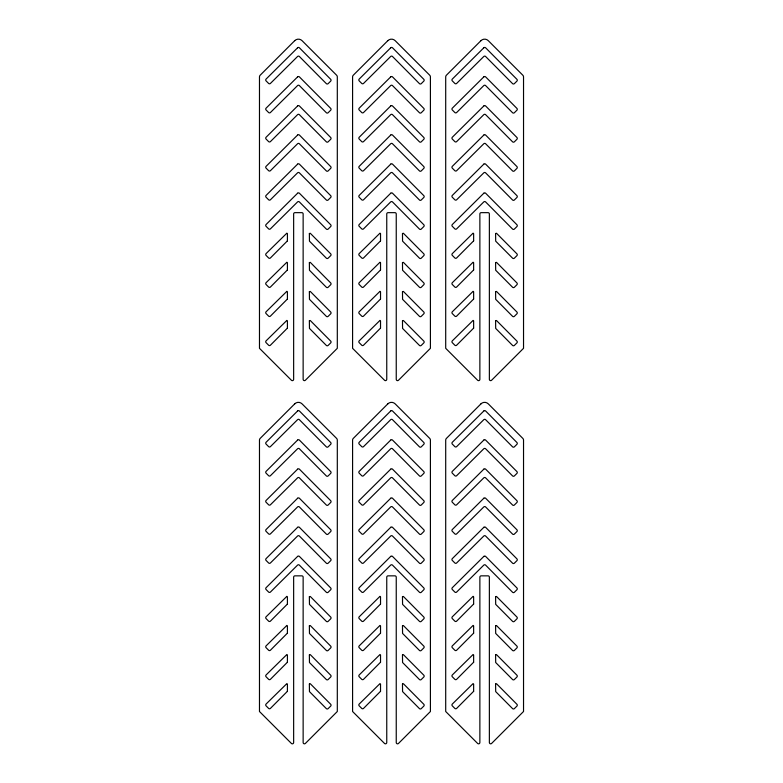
<?xml version="1.0" encoding="UTF-8"?>
<svg xmlns="http://www.w3.org/2000/svg" width="783" height="783" viewBox="0 0 783 783"><rect width="100%" height="100%" fill="white"/><g stroke="black" fill="none" stroke-linecap="round" stroke-linejoin="round"><path stroke-width="1.17" d="M309.363 233.559L309.461 241.154L326.325 258.145A1.302 1.302 0 0 0 328.155 258.155L330.68 255.649A1.302 1.302 0 0 0 330.68 253.819L310.244 233.236L309.363 233.52M309.363 262.648L309.461 270.243L326.325 287.234A1.302 1.302 0 0 0 328.155 287.244L330.68 284.738A1.302 1.302 0 0 0 330.68 282.908L310.244 262.325L309.363 262.648M309.363 291.736L309.461 299.321L326.325 316.322A1.302 1.302 0 0 0 328.155 316.332L330.68 313.826A1.302 1.302 0 0 0 330.68 311.996L310.244 291.403L309.363 291.736M309.363 320.824L309.461 328.41L326.325 345.411A1.302 1.302 0 0 0 328.155 345.411L330.68 342.915A1.302 1.302 0 0 0 330.68 341.075L310.244 320.492L309.373 320.746M309.363 596.754L309.461 604.349L326.325 621.34A1.302 1.302 0 0 0 328.155 621.35L330.68 618.844A1.302 1.302 0 0 0 330.68 617.014L310.244 596.431L309.363 596.754M309.363 625.842L309.461 633.427L326.325 650.428A1.302 1.302 0 0 0 328.155 650.438L330.68 647.933A1.302 1.302 0 0 0 330.68 646.102L310.244 625.509L309.363 625.803M309.363 654.931L309.461 662.516L326.325 679.517A1.302 1.302 0 0 0 328.155 679.517L330.68 677.021A1.302 1.302 0 0 0 330.68 675.181L310.244 654.598L309.373 654.852M309.363 684.009L309.461 691.604L326.325 708.605A1.302 1.302 0 0 0 328.155 708.605L330.68 706.109A1.302 1.302 0 0 0 330.68 704.269L310.244 683.686L309.363 683.98M402.472 233.559L402.57 241.154L419.434 258.145A1.302 1.302 0 0 0 421.274 258.155L423.789 255.649A1.302 1.302 0 0 0 423.799 253.819L403.362 233.236L402.482 233.52M402.472 262.648L402.57 270.243L419.434 287.234A1.302 1.302 0 0 0 421.274 287.244L423.789 284.738A1.302 1.302 0 0 0 423.799 282.908L403.362 262.325L402.472 262.648M402.472 291.736L402.57 299.321L419.434 316.322A1.302 1.302 0 0 0 421.274 316.332L423.789 313.826A1.302 1.302 0 0 0 423.799 311.996L403.362 291.403L402.472 291.736M402.472 320.824L402.57 328.41L419.434 345.411A1.302 1.302 0 0 0 421.274 345.411L423.789 342.915A1.302 1.302 0 0 0 423.799 341.075L403.362 320.492L402.482 320.746M402.472 596.754L402.57 604.349L419.434 621.34A1.302 1.302 0 0 0 421.274 621.35L423.789 618.844A1.302 1.302 0 0 0 423.799 617.014L403.362 596.431L402.472 596.754M402.472 625.842L402.57 633.427L419.434 650.428A1.302 1.302 0 0 0 421.274 650.438L423.789 647.933A1.302 1.302 0 0 0 423.799 646.102L403.362 625.509L402.482 625.803M402.472 654.931L402.57 662.516L419.434 679.517A1.302 1.302 0 0 0 421.274 679.517L423.789 677.021A1.302 1.302 0 0 0 423.799 675.181L403.362 654.598L402.482 654.852M402.472 684.009L402.57 691.604L419.434 708.605A1.302 1.302 0 0 0 421.274 708.605L423.789 706.109A1.302 1.302 0 0 0 423.799 704.269L403.362 683.686L402.482 683.98M495.59 233.559L495.688 241.154L512.552 258.145A1.302 1.302 0 0 0 514.382 258.155L516.907 255.649A1.302 1.302 0 0 0 516.907 253.819L496.471 233.236L495.59 233.52M495.59 262.648L495.688 270.243L512.552 287.234A1.302 1.302 0 0 0 514.382 287.244L516.907 284.738A1.302 1.302 0 0 0 516.907 282.908L496.471 262.325L495.59 262.648M495.59 291.736L495.688 299.321L512.552 316.322A1.302 1.302 0 0 0 514.382 316.332L516.907 313.826A1.302 1.302 0 0 0 516.907 311.996L496.471 291.403L495.59 291.736M495.59 320.824L495.688 328.41L512.552 345.411A1.302 1.302 0 0 0 514.382 345.411L516.907 342.915A1.302 1.302 0 0 0 516.907 341.075L496.471 320.492L495.6 320.746M495.59 596.754L495.688 604.349L512.552 621.34A1.302 1.302 0 0 0 514.382 621.35L516.907 618.844A1.302 1.302 0 0 0 516.907 617.014L496.471 596.431L495.59 596.754M495.59 625.842L495.688 633.427L512.552 650.428A1.302 1.302 0 0 0 514.382 650.438L516.907 647.933A1.302 1.302 0 0 0 516.907 646.102L496.471 625.509L495.59 625.803M495.59 654.931L495.688 662.516L512.552 679.517A1.302 1.302 0 0 0 514.382 679.517L516.907 677.021A1.302 1.302 0 0 0 516.907 675.181L496.471 654.598L495.6 654.852M495.59 684.009L495.688 691.604L512.552 708.605A1.302 1.302 0 0 0 514.382 708.605L516.907 706.109A1.302 1.302 0 0 0 516.907 704.269L496.471 683.686L495.59 683.98M287.41 240.87L270.429 257.95A1.302 1.302 0 0 1 268.598 257.94L266.093 255.415A1.302 1.302 0 0 1 266.103 253.584L286.872 233.158L287.41 233.637L287.41 240.91M287.41 269.959L270.429 287.028A1.302 1.302 0 0 1 268.598 287.028L266.093 284.503A1.302 1.302 0 0 1 266.103 282.673L286.872 262.236L287.41 262.716L287.41 269.998M287.41 299.037L270.429 316.117A1.302 1.302 0 0 1 268.598 316.107L266.093 313.591A1.302 1.302 0 0 1 266.103 311.761L286.872 291.325L287.41 291.805L287.41 299.037M287.41 328.126L270.429 345.205A1.302 1.302 0 0 1 268.598 345.195L266.093 342.68A1.302 1.302 0 0 1 266.103 340.84L286.872 320.413L287.41 320.893L287.41 328.126M287.41 604.065L270.429 621.134A1.302 1.302 0 0 1 268.598 621.134L266.093 618.609A1.302 1.302 0 0 1 266.103 616.779L286.872 596.343L287.41 596.832L287.41 604.065M287.41 633.153L270.429 650.223A1.302 1.302 0 0 1 268.598 650.213L266.093 647.698A1.302 1.302 0 0 1 266.103 645.867L286.872 625.431L287.41 625.911L287.41 633.153M287.41 662.232L270.429 679.311A1.302 1.302 0 0 1 268.598 679.301L266.093 676.786A1.302 1.302 0 0 1 266.103 674.946L286.872 654.519L287.41 654.999L287.41 662.232M287.41 691.32L270.429 708.4A1.302 1.302 0 0 1 268.598 708.39L266.093 705.875A1.302 1.302 0 0 1 266.103 704.034L286.872 683.608L287.41 684.088L287.41 691.36M380.528 240.87L363.547 257.95A1.302 1.302 0 0 1 361.707 257.94L359.211 255.415A1.302 1.302 0 0 1 359.211 253.584L379.98 233.158L380.528 233.637L380.528 240.91M380.528 269.959L363.547 287.028A1.302 1.302 0 0 1 361.707 287.028L359.211 284.503A1.302 1.302 0 0 1 359.211 282.673L379.98 262.236L380.528 262.716L380.528 269.998M380.528 299.037L363.547 316.117A1.302 1.302 0 0 1 361.707 316.107L359.211 313.591A1.302 1.302 0 0 1 359.211 311.761L379.98 291.325L380.528 291.805L380.528 299.037M380.528 328.126L363.547 345.205A1.302 1.302 0 0 1 361.707 345.195L359.211 342.68A1.302 1.302 0 0 1 359.211 340.84L379.98 320.413L380.528 320.893L380.528 328.126M380.528 604.065L363.547 621.134A1.302 1.302 0 0 1 361.707 621.134L359.211 618.609A1.302 1.302 0 0 1 359.211 616.779L379.98 596.343L380.528 596.832L380.528 604.065M380.528 633.153L363.547 650.223A1.302 1.302 0 0 1 361.707 650.213L359.211 647.698A1.302 1.302 0 0 1 359.211 645.867L379.98 625.431L380.528 625.911L380.528 633.153M380.528 662.232L363.547 679.311A1.302 1.302 0 0 1 361.707 679.301L359.211 676.786A1.302 1.302 0 0 1 359.211 674.946L379.98 654.519L380.528 654.999L380.528 662.232M380.528 691.32L363.547 708.4A1.302 1.302 0 0 1 361.707 708.39L359.211 705.875A1.302 1.302 0 0 1 359.211 704.034L379.98 683.608L380.528 684.088L380.528 691.36M473.637 240.87L456.655 257.95A1.302 1.302 0 0 1 454.825 257.94L452.32 255.415A1.302 1.302 0 0 1 452.329 253.584L473.098 233.158L473.637 233.637L473.637 240.91M473.637 269.959L456.655 287.028A1.302 1.302 0 0 1 454.825 287.028L452.32 284.503A1.302 1.302 0 0 1 452.329 282.673L473.098 262.236L473.637 262.716L473.637 269.998M473.637 299.037L456.655 316.117A1.302 1.302 0 0 1 454.825 316.107L452.32 313.591A1.302 1.302 0 0 1 452.329 311.761L473.098 291.325L473.637 291.805L473.637 299.037M473.637 328.126L456.655 345.205A1.302 1.302 0 0 1 454.825 345.195L452.32 342.68A1.302 1.302 0 0 1 452.329 340.84L473.098 320.413L473.637 320.893L473.637 328.126M473.637 604.065L456.655 621.134A1.302 1.302 0 0 1 454.825 621.134L452.32 618.609A1.302 1.302 0 0 1 452.329 616.779L473.098 596.343L473.637 596.832L473.637 604.065M473.637 633.153L456.655 650.223A1.302 1.302 0 0 1 454.825 650.213L452.32 647.698A1.302 1.302 0 0 1 452.329 645.867L473.098 625.431L473.637 625.911L473.637 633.153M473.637 662.232L456.655 679.311A1.302 1.302 0 0 1 454.825 679.301L452.32 676.786A1.302 1.302 0 0 1 452.329 674.946L473.098 654.519L473.637 654.999L473.637 662.232M473.637 691.32L456.655 708.4A1.302 1.302 0 0 1 454.825 708.39L452.32 705.875A1.302 1.302 0 0 1 452.329 704.034L473.098 683.608L473.637 684.088L473.637 691.36M294.721 40.667L260.23 75.158A2.594 2.594 0 0 0 259.476 76.988L259.476 348.318L291.423 380.274A1.302 1.302 0 0 0 293.645 379.364L293.645 213.945A1.302 1.302 0 0 1 294.937 212.653L301.837 212.653A1.302 1.302 0 0 1 303.138 213.945L303.138 379.364A1.302 1.302 0 0 0 305.35 380.274L337.307 348.318L337.307 76.988A2.594 2.594 0 0 0 336.543 75.158L302.062 40.667A5.187 5.187 0 0 0 294.721 40.667M387.83 40.667L353.348 75.158A2.594 2.594 0 0 0 352.585 76.988L352.585 348.318L384.541 380.274A1.302 1.302 0 0 0 386.753 379.364L386.753 213.945A1.302 1.302 0 0 1 388.055 212.653L394.955 212.653A1.302 1.302 0 0 1 396.247 213.945L396.247 379.364A1.302 1.302 0 0 0 398.469 380.274L430.415 348.318L430.415 76.988A2.594 2.594 0 0 0 429.652 75.158L395.17 40.667A5.187 5.187 0 0 0 387.83 40.667M480.948 40.667L446.467 75.158A2.594 2.594 0 0 0 445.703 76.988L445.703 348.318L477.65 380.274A1.302 1.302 0 0 0 479.871 379.364L479.871 213.945A1.302 1.302 0 0 1 481.163 212.653L488.063 212.653A1.302 1.302 0 0 1 489.365 213.945L489.365 379.364A1.302 1.302 0 0 0 491.577 380.274L523.533 348.318L523.533 76.988A2.594 2.594 0 0 0 522.77 75.158L488.289 40.667A5.187 5.187 0 0 0 480.948 40.667M294.721 403.862L260.23 438.343A2.594 2.594 0 0 0 259.476 440.183L259.476 711.502L291.423 743.468A1.302 1.302 0 0 0 293.645 742.558L293.645 577.14A1.302 1.302 0 0 1 294.937 575.848L301.837 575.848A1.302 1.302 0 0 1 303.138 577.14L303.138 742.558A1.302 1.302 0 0 0 305.35 743.468L337.307 711.502L337.307 440.183A2.594 2.594 0 0 0 336.543 438.343L302.062 403.862A5.187 5.187 0 0 0 294.721 403.862M387.83 403.862L353.348 438.343A2.594 2.594 0 0 0 352.585 440.183L352.585 711.502L384.541 743.468A1.302 1.302 0 0 0 386.753 742.558L386.753 577.14A1.302 1.302 0 0 1 388.055 575.848L394.955 575.848A1.302 1.302 0 0 1 396.247 577.14L396.247 742.558A1.302 1.302 0 0 0 398.469 743.468L430.415 711.502L430.415 440.183A2.594 2.594 0 0 0 429.652 438.343L395.17 403.862A5.187 5.187 0 0 0 387.83 403.862M480.948 403.862L446.467 438.343A2.594 2.594 0 0 0 445.703 440.183L445.703 711.502L477.65 743.468A1.302 1.302 0 0 0 479.871 742.558L479.871 577.14A1.302 1.302 0 0 1 481.163 575.848L488.063 575.848A1.302 1.302 0 0 1 489.365 577.14L489.365 742.558A1.302 1.302 0 0 0 491.577 743.468L523.533 711.502L523.533 440.183A2.594 2.594 0 0 0 522.77 438.343L488.289 403.862A5.187 5.187 0 0 0 480.948 403.862M297.589 47.802L266.103 79.063A1.302 1.302 0 0 0 266.093 80.903L268.598 83.419A1.302 1.302 0 0 0 270.429 83.429L297.56 56.493A1.302 1.302 0 0 1 299.39 56.503L326.325 83.624A1.302 1.302 0 0 0 328.155 83.634L330.68 81.138A1.302 1.302 0 0 0 330.68 79.298L299.419 47.812A1.302 1.302 0 0 0 297.589 47.802M297.589 76.891L266.103 108.152A1.302 1.302 0 0 0 266.093 109.982L268.598 112.507A1.302 1.302 0 0 0 270.429 112.517L297.56 85.582A1.302 1.302 0 0 1 299.39 85.592L326.325 112.713A1.302 1.302 0 0 0 328.155 112.723L330.68 110.217A1.302 1.302 0 0 0 330.68 108.387L299.419 76.9A1.302 1.302 0 0 0 297.589 76.891M297.589 105.979L266.103 137.24A1.302 1.302 0 0 0 266.093 139.071L268.598 141.596A1.302 1.302 0 0 0 270.429 141.596L297.56 114.67A1.302 1.302 0 0 1 299.39 114.67L326.325 141.801A1.302 1.302 0 0 0 328.155 141.811L330.68 139.305A1.302 1.302 0 0 0 330.68 137.475L299.419 105.989A1.302 1.302 0 0 0 297.589 105.979M297.589 135.067L266.103 166.329A1.302 1.302 0 0 0 266.093 168.159L268.598 170.674A1.302 1.302 0 0 0 270.429 170.684L297.56 143.759A1.302 1.302 0 0 1 299.39 143.759L326.325 170.89A1.302 1.302 0 0 0 328.155 170.9L330.68 168.394A1.302 1.302 0 0 0 330.68 166.564L299.419 135.067A1.302 1.302 0 0 0 297.589 135.067M390.707 47.802L359.211 79.063A1.302 1.302 0 0 0 359.211 80.903L361.707 83.419A1.302 1.302 0 0 0 363.547 83.429L390.668 56.493A1.302 1.302 0 0 1 392.508 56.503L419.434 83.624A1.302 1.302 0 0 0 421.274 83.634L423.789 81.138A1.302 1.302 0 0 0 423.799 79.298L392.537 47.812A1.302 1.302 0 0 0 390.707 47.802M297.589 164.146L266.103 195.407A1.302 1.302 0 0 0 266.093 197.247L268.598 199.763A1.302 1.302 0 0 0 270.429 199.773L297.56 172.837A1.302 1.302 0 0 1 299.39 172.847L326.325 199.978A1.302 1.302 0 0 0 328.155 199.978L330.68 197.482A1.302 1.302 0 0 0 330.68 195.642L299.419 164.156A1.302 1.302 0 0 0 297.589 164.146M390.707 76.891L359.211 108.152A1.302 1.302 0 0 0 359.211 109.982L361.707 112.507A1.302 1.302 0 0 0 363.547 112.517L390.668 85.582A1.302 1.302 0 0 1 392.508 85.592L419.434 112.713A1.302 1.302 0 0 0 421.274 112.723L423.789 110.217A1.302 1.302 0 0 0 423.799 108.387L392.537 76.9A1.302 1.302 0 0 0 390.707 76.891M297.589 193.235L266.103 224.496A1.302 1.302 0 0 0 266.093 226.336L268.598 228.851A1.302 1.302 0 0 0 270.429 228.861L297.56 201.926A1.302 1.302 0 0 1 299.39 201.936L326.325 229.057A1.302 1.302 0 0 0 328.155 229.067L330.68 226.571A1.302 1.302 0 0 0 330.68 224.731L299.419 193.244A1.302 1.302 0 0 0 297.589 193.235M390.707 105.979L359.211 137.24A1.302 1.302 0 0 0 359.211 139.071L361.707 141.596A1.302 1.302 0 0 0 363.547 141.596L390.668 114.67A1.302 1.302 0 0 1 392.508 114.67L419.434 141.801A1.302 1.302 0 0 0 421.274 141.811L423.789 139.305A1.302 1.302 0 0 0 423.799 137.475L392.537 105.989A1.302 1.302 0 0 0 390.707 105.979M390.707 135.067L359.211 166.329A1.302 1.302 0 0 0 359.211 168.159L361.707 170.674A1.302 1.302 0 0 0 363.547 170.684L390.668 143.759A1.302 1.302 0 0 1 392.508 143.759L419.434 170.89A1.302 1.302 0 0 0 421.274 170.9L423.789 168.394A1.302 1.302 0 0 0 423.799 166.564L392.537 135.067A1.302 1.302 0 0 0 390.707 135.067M483.816 47.802L452.329 79.063A1.302 1.302 0 0 0 452.32 80.903L454.825 83.419A1.302 1.302 0 0 0 456.655 83.429L483.786 56.493A1.302 1.302 0 0 1 485.617 56.503L512.552 83.624A1.302 1.302 0 0 0 514.382 83.634L516.907 81.138A1.302 1.302 0 0 0 516.907 79.298L485.646 47.812A1.302 1.302 0 0 0 483.816 47.802M390.707 164.146L359.211 195.407A1.302 1.302 0 0 0 359.211 197.247L361.707 199.763A1.302 1.302 0 0 0 363.547 199.773L390.668 172.837A1.302 1.302 0 0 1 392.508 172.847L419.434 199.978A1.302 1.302 0 0 0 421.274 199.978L423.789 197.482A1.302 1.302 0 0 0 423.799 195.642L392.537 164.156A1.302 1.302 0 0 0 390.707 164.146M483.816 76.891L452.329 108.152A1.302 1.302 0 0 0 452.32 109.982L454.825 112.507A1.302 1.302 0 0 0 456.655 112.517L483.786 85.582A1.302 1.302 0 0 1 485.617 85.592L512.552 112.713A1.302 1.302 0 0 0 514.382 112.723L516.907 110.217A1.302 1.302 0 0 0 516.907 108.387L485.646 76.9A1.302 1.302 0 0 0 483.816 76.891M390.707 193.235L359.211 224.496A1.302 1.302 0 0 0 359.211 226.336L361.707 228.851A1.302 1.302 0 0 0 363.547 228.861L390.668 201.926A1.302 1.302 0 0 1 392.508 201.936L419.434 229.057A1.302 1.302 0 0 0 421.274 229.067L423.789 226.571A1.302 1.302 0 0 0 423.799 224.731L392.537 193.244A1.302 1.302 0 0 0 390.707 193.235M483.816 105.979L452.329 137.24A1.302 1.302 0 0 0 452.32 139.071L454.825 141.596A1.302 1.302 0 0 0 456.655 141.596L483.786 114.67A1.302 1.302 0 0 1 485.617 114.67L512.552 141.801A1.302 1.302 0 0 0 514.382 141.811L516.907 139.305A1.302 1.302 0 0 0 516.907 137.475L485.646 105.989A1.302 1.302 0 0 0 483.816 105.979M483.816 135.067L452.329 166.329A1.302 1.302 0 0 0 452.32 168.159L454.825 170.674A1.302 1.302 0 0 0 456.655 170.684L483.786 143.759A1.302 1.302 0 0 1 485.617 143.759L512.552 170.89A1.302 1.302 0 0 0 514.382 170.9L516.907 168.394A1.302 1.302 0 0 0 516.907 166.564L485.646 135.067A1.302 1.302 0 0 0 483.816 135.067M483.816 164.146L452.329 195.407A1.302 1.302 0 0 0 452.32 197.247L454.825 199.763A1.302 1.302 0 0 0 456.655 199.773L483.786 172.837A1.302 1.302 0 0 1 485.617 172.847L512.552 199.978A1.302 1.302 0 0 0 514.382 199.978L516.907 197.482A1.302 1.302 0 0 0 516.907 195.642L485.646 164.156A1.302 1.302 0 0 0 483.816 164.146M483.816 193.235L452.329 224.496A1.302 1.302 0 0 0 452.32 226.336L454.825 228.851A1.302 1.302 0 0 0 456.655 228.861L483.786 201.926A1.302 1.302 0 0 1 485.617 201.936L512.552 229.057A1.302 1.302 0 0 0 514.382 229.067L516.907 226.571A1.302 1.302 0 0 0 516.907 224.731L485.646 193.244A1.302 1.302 0 0 0 483.816 193.235M297.589 410.997L266.103 442.258A1.302 1.302 0 0 0 266.093 444.088L268.598 446.613A1.302 1.302 0 0 0 270.429 446.623L297.56 419.688A1.302 1.302 0 0 1 299.39 419.698L326.325 446.819A1.302 1.302 0 0 0 328.155 446.829L330.68 444.323A1.302 1.302 0 0 0 330.68 442.493L299.419 411.006A1.302 1.302 0 0 0 297.589 410.997M297.589 440.085L266.103 471.346A1.302 1.302 0 0 0 266.093 473.177L268.598 475.702A1.302 1.302 0 0 0 270.429 475.702L297.56 448.776A1.302 1.302 0 0 1 299.39 448.776L326.325 475.907A1.302 1.302 0 0 0 328.155 475.917L330.68 473.412A1.302 1.302 0 0 0 330.68 471.581L299.419 440.095A1.302 1.302 0 0 0 297.589 440.085M297.589 469.174L266.103 500.435A1.302 1.302 0 0 0 266.093 502.265L268.598 504.781A1.302 1.302 0 0 0 270.429 504.79L297.56 477.865A1.302 1.302 0 0 1 299.39 477.865L326.325 504.996A1.302 1.302 0 0 0 328.155 505.006L330.68 502.5A1.302 1.302 0 0 0 330.68 500.67L299.419 469.174A1.302 1.302 0 0 0 297.589 469.174M297.589 498.262L266.103 529.514A1.302 1.302 0 0 0 266.093 531.354L268.598 533.869A1.302 1.302 0 0 0 270.429 533.879L297.56 506.944A1.302 1.302 0 0 1 299.39 506.953L326.325 534.084A1.302 1.302 0 0 0 328.155 534.084L330.68 531.588A1.302 1.302 0 0 0 330.68 529.748L299.419 498.262A1.302 1.302 0 0 0 297.589 498.262M390.707 410.997L359.211 442.258A1.302 1.302 0 0 0 359.211 444.088L361.707 446.613A1.302 1.302 0 0 0 363.547 446.623L390.668 419.688A1.302 1.302 0 0 1 392.508 419.698L419.434 446.819A1.302 1.302 0 0 0 421.274 446.829L423.789 444.323A1.302 1.302 0 0 0 423.799 442.493L392.537 411.006A1.302 1.302 0 0 0 390.707 410.997M297.589 527.341L266.103 558.602A1.302 1.302 0 0 0 266.093 560.442L268.598 562.957A1.302 1.302 0 0 0 270.429 562.967L297.56 536.032A1.302 1.302 0 0 1 299.39 536.042L326.325 563.173A1.302 1.302 0 0 0 328.155 563.173L330.68 560.677A1.302 1.302 0 0 0 330.68 558.837L299.419 527.351A1.302 1.302 0 0 0 297.589 527.341M390.707 440.085L359.211 471.346A1.302 1.302 0 0 0 359.211 473.177L361.707 475.702A1.302 1.302 0 0 0 363.547 475.702L390.668 448.776A1.302 1.302 0 0 1 392.508 448.776L419.434 475.907A1.302 1.302 0 0 0 421.274 475.917L423.789 473.412A1.302 1.302 0 0 0 423.799 471.581L392.537 440.095A1.302 1.302 0 0 0 390.707 440.085M297.589 556.429L266.103 587.69A1.302 1.302 0 0 0 266.093 589.521L268.598 592.046A1.302 1.302 0 0 0 270.429 592.056L297.56 565.12A1.302 1.302 0 0 1 299.39 565.13L326.325 592.251A1.302 1.302 0 0 0 328.155 592.261L330.68 589.756A1.302 1.302 0 0 0 330.68 587.925L299.419 556.439A1.302 1.302 0 0 0 297.589 556.429M390.707 469.174L359.211 500.435A1.302 1.302 0 0 0 359.211 502.265L361.707 504.781A1.302 1.302 0 0 0 363.547 504.79L390.668 477.865A1.302 1.302 0 0 1 392.508 477.865L419.434 504.996A1.302 1.302 0 0 0 421.274 505.006L423.789 502.5A1.302 1.302 0 0 0 423.799 500.67L392.537 469.174A1.302 1.302 0 0 0 390.707 469.174M390.707 498.262L359.211 529.514A1.302 1.302 0 0 0 359.211 531.354L361.707 533.869A1.302 1.302 0 0 0 363.547 533.879L390.668 506.944A1.302 1.302 0 0 1 392.508 506.953L419.434 534.084A1.302 1.302 0 0 0 421.274 534.084L423.789 531.588A1.302 1.302 0 0 0 423.799 529.748L392.537 498.262A1.302 1.302 0 0 0 390.707 498.262M483.816 410.997L452.329 442.258A1.302 1.302 0 0 0 452.32 444.088L454.825 446.613A1.302 1.302 0 0 0 456.655 446.623L483.786 419.688A1.302 1.302 0 0 1 485.617 419.698L512.552 446.819A1.302 1.302 0 0 0 514.382 446.829L516.907 444.323A1.302 1.302 0 0 0 516.907 442.493L485.646 411.006A1.302 1.302 0 0 0 483.816 410.997M390.707 527.341L359.211 558.602A1.302 1.302 0 0 0 359.211 560.442L361.707 562.957A1.302 1.302 0 0 0 363.547 562.967L390.668 536.032A1.302 1.302 0 0 1 392.508 536.042L419.434 563.173A1.302 1.302 0 0 0 421.274 563.173L423.789 560.677A1.302 1.302 0 0 0 423.799 558.837L392.537 527.351A1.302 1.302 0 0 0 390.707 527.341M483.816 440.085L452.329 471.346A1.302 1.302 0 0 0 452.32 473.177L454.825 475.702A1.302 1.302 0 0 0 456.655 475.702L483.786 448.776A1.302 1.302 0 0 1 485.617 448.776L512.552 475.907A1.302 1.302 0 0 0 514.382 475.917L516.907 473.412A1.302 1.302 0 0 0 516.907 471.581L485.646 440.095A1.302 1.302 0 0 0 483.816 440.085M390.707 556.429L359.211 587.69A1.302 1.302 0 0 0 359.211 589.521L361.707 592.046A1.302 1.302 0 0 0 363.547 592.056L390.668 565.12A1.302 1.302 0 0 1 392.508 565.13L419.434 592.251A1.302 1.302 0 0 0 421.274 592.261L423.789 589.756A1.302 1.302 0 0 0 423.799 587.925L392.537 556.439A1.302 1.302 0 0 0 390.707 556.429M483.816 469.174L452.329 500.435A1.302 1.302 0 0 0 452.32 502.265L454.825 504.781A1.302 1.302 0 0 0 456.655 504.79L483.786 477.865A1.302 1.302 0 0 1 485.617 477.865L512.552 504.996A1.302 1.302 0 0 0 514.382 505.006L516.907 502.5A1.302 1.302 0 0 0 516.907 500.67L485.646 469.174A1.302 1.302 0 0 0 483.816 469.174M483.816 498.262L452.329 529.514A1.302 1.302 0 0 0 452.32 531.354L454.825 533.869A1.302 1.302 0 0 0 456.655 533.879L483.786 506.944A1.302 1.302 0 0 1 485.617 506.953L512.552 534.084A1.302 1.302 0 0 0 514.382 534.084L516.907 531.588A1.302 1.302 0 0 0 516.907 529.748L485.646 498.262A1.302 1.302 0 0 0 483.816 498.262M483.816 527.341L452.329 558.602A1.302 1.302 0 0 0 452.32 560.442L454.825 562.957A1.302 1.302 0 0 0 456.655 562.967L483.786 536.032A1.302 1.302 0 0 1 485.617 536.042L512.552 563.173A1.302 1.302 0 0 0 514.382 563.173L516.907 560.677A1.302 1.302 0 0 0 516.907 558.837L485.646 527.351A1.302 1.302 0 0 0 483.816 527.341M483.816 556.429L452.329 587.69A1.302 1.302 0 0 0 452.32 589.521L454.825 592.046A1.302 1.302 0 0 0 456.655 592.056L483.786 565.12A1.302 1.302 0 0 1 485.617 565.13L512.552 592.251A1.302 1.302 0 0 0 514.382 592.261L516.907 589.756A1.302 1.302 0 0 0 516.907 587.925L485.646 556.439A1.302 1.302 0 0 0 483.816 556.429"/></g></svg>
